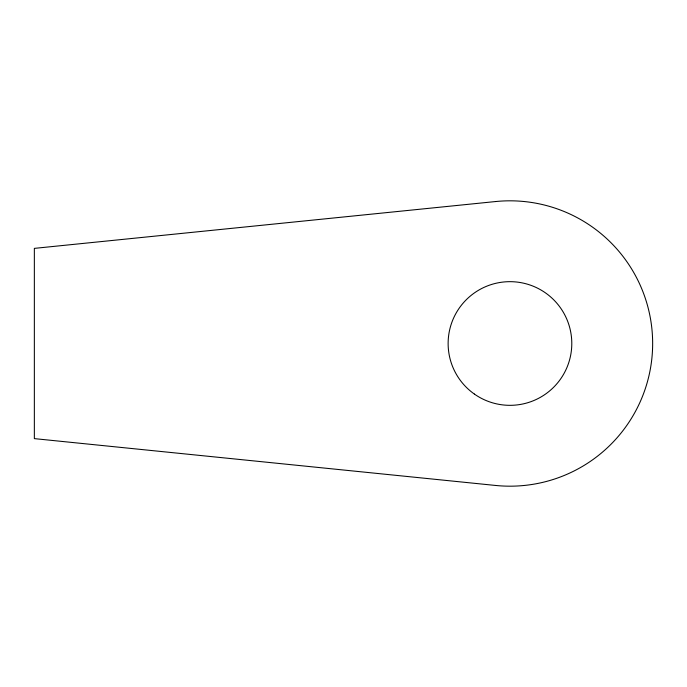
<?xml version="1.0" encoding="UTF-8"?>
<svg xmlns="http://www.w3.org/2000/svg" width="687" height="687" viewBox="0 0 687 687"><rect width="100%" height="100%" fill="white"/><g stroke="black" fill="none" stroke-linecap="round" stroke-linejoin="round"><path stroke-width="1.03" d="M495.55 201.549L34.35 248.376L34.35 438.624L495.55 485.451A142.681 142.681 0 0 0 652.65 343.5A142.681 142.681 0 0 0 495.55 201.549M474.365 394.055A61.83 61.83 0 0 0 571.541 349.056A61.83 61.83 0 0 0 483.983 287.389A61.83 61.83 0 0 0 474.365 394.055"/></g></svg>
